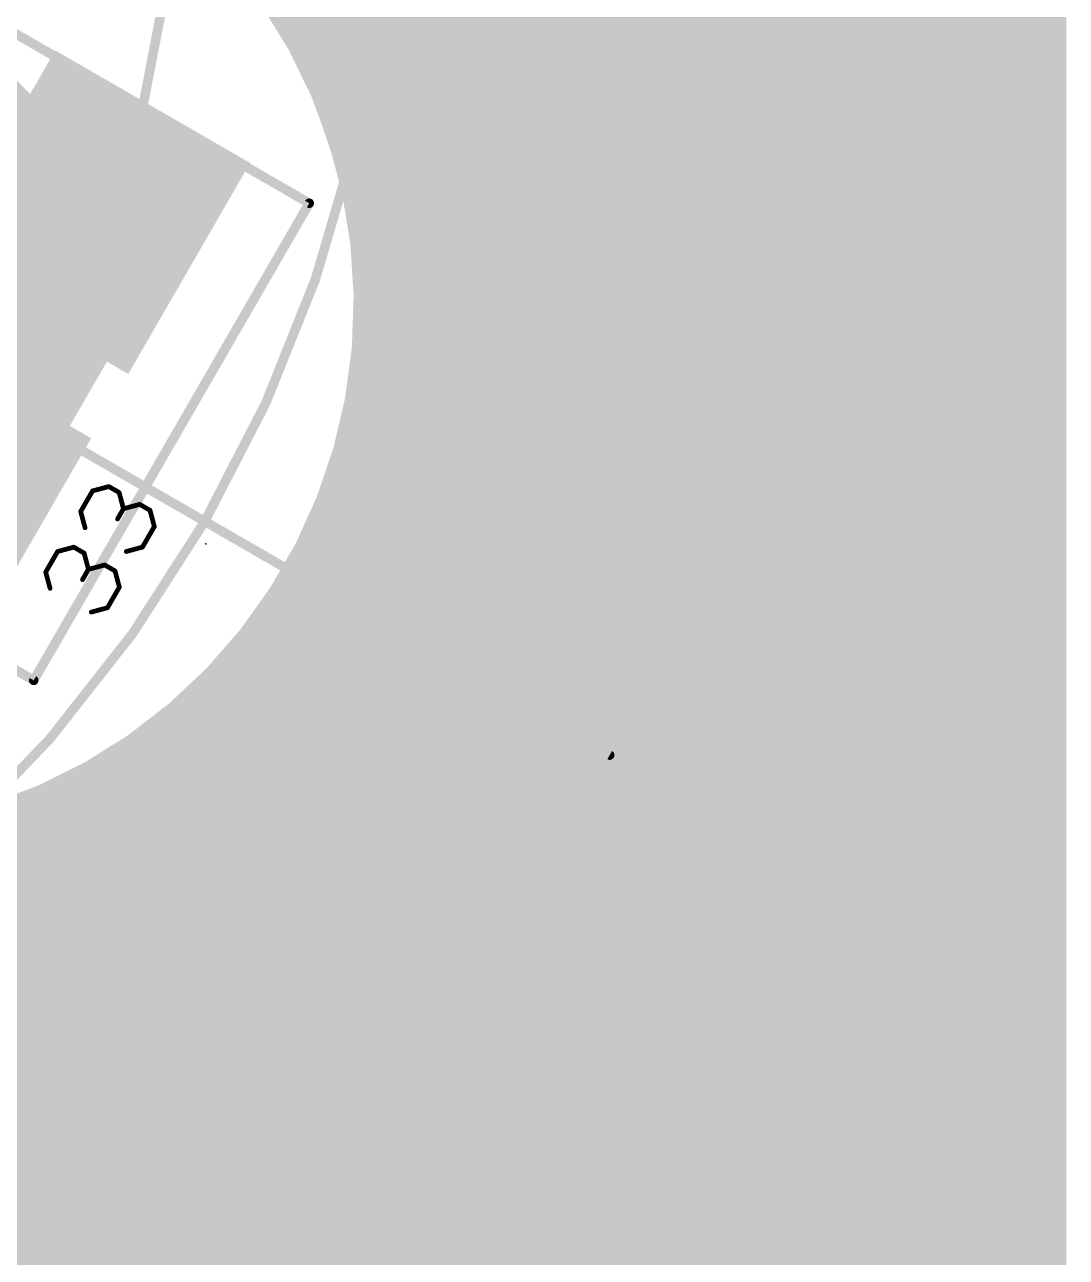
# Model space of a CAD drawing. Extents: x -119 to 11, y -11 to 11.
# Drawn here: x 5.53 to 11.1, y -7.69 to -1.09 of the extents above; entities that cross this region are included whole.
import ezdxf

# ---------------------------------------------------------------- set-up
doc = ezdxf.new("R2010")
doc.units = 0
for name, color, linetype in [('1', 12, 'CONTINUOUS'), ('16', 132, 'CONTINUOUS'), ('20', 53, 'CONTINUOUS'), ('21', 41, 'CONTINUOUS'), ('23', 53, 'CONTINUOUS'), ('27', 253, 'CONTINUOUS'), ('29', 40, 'CONTINUOUS'), ('30', 253, 'CONTINUOUS'), ('31', 253, 'CONTINUOUS'), ('35', 253, 'CONTINUOUS'), ('39', 12, 'CONTINUOUS'), ('47', 4, 'CONTINUOUS'), ('51', 53, 'CONTINUOUS')]:
    doc.layers.add(name, color=color, linetype=linetype)

# ---------------------------------------------------------------- blocks, each defined once
blk = doc.blocks.new('RECT')
blk.add_solid([(-0.5, -0.5), (0.5, -0.5), (-0.5, 0.5), (0.5, 0.5)])

msp = doc.modelspace()

# ---------------------------------------------------------------- linework, layer by layer
at = {"layer": '1'}
for points, const_width in [([(5.891, -2.081), (3.81, 0)], 0.4064), ([(7.4986, -1.6661), (7.1804, -1.4915)], 0.2032), ([(7.1804, -1.4915), (7.3199, -1.8958)], 0.2032), ([(7.2267, -1.6256), (7.4248, -1.6256)], 0.2032), ([(7.7864, -1.8872), (7.4986, -1.6661)], 0.2032), ([(7.2968, -1.8288), (7.7104, -1.8288)], 0.2032), ([(7.3199, -1.8958), (7.4005, -2.3157)], 0.2032), ([(8.0371, -2.1497), (7.7864, -1.8872)], 0.2032), ([(5.891, -2.0969), (5.891, -2.081)], 0.4064), ([(7.3461, -2.032), (7.9247, -2.032)], 0.2032), ([(8.2446, -2.4475), (8.0371, -2.1497)], 0.2032), ([(7.3851, -2.2352), (8.0967, -2.2352)], 0.2032), ([(7.4005, -2.3157), (7.4207, -2.7429)], 0.2032), ([(7.4063, -2.4384), (8.2383, -2.4384)], 0.2032), ([(8.4042, -2.7734), (8.2446, -2.4475)], 0.2032), ([(7.4159, -2.6416), (8.3396, -2.6416)], 0.2032), ([(7.4207, -2.7429), (7.3798, -3.1685)], 0.2032), ([(8.5121, -3.12), (8.4042, -2.7734)], 0.2032), ([(7.4109, -2.8448), (8.4264, -2.8448)], 0.2032), ([(7.3914, -3.048), (8.4897, -3.048)], 0.2032), ([(8.5657, -3.479), (8.5121, -3.12)], 0.2032), ([(7.3798, -3.1685), (7.2789, -3.5841)], 0.2032), ([(7.3597, -3.2512), (8.5317, -3.2512)], 0.2032), ([(7.3104, -3.4544), (8.562, -3.4544)], 0.2032), ([(8.5638, -3.8419), (8.5657, -3.479)], 0.2032), ([(7.2789, -3.5841), (7.1199, -3.981)], 0.2032), ([(7.2494, -3.6576), (8.5648, -3.6576)], 0.2032), ([(8.5065, -4.2003), (8.5638, -3.8419)], 0.2032), ([(7.1681, -3.8608), (8.5608, -3.8608)], 0.2032), ([(7.1199, -3.981), (6.9061, -4.3514)], 0.2032), ([(7.072, -4.064), (8.5283, -4.064)], 0.2032), ([(8.395, -4.5457), (8.5065, -4.2003)], 0.2032), ([(6.9547, -4.2672), (8.4849, -4.2672)], 0.2032), ([(6.9061, -4.3514), (6.6418, -4.6875)], 0.2032), ([(6.8125, -4.4704), (8.4193, -4.4704)], 0.2032), ([(8.2321, -4.87), (8.395, -4.5457)], 0.2032), ([(6.6418, -4.6875), (6.3324, -4.9827)], 0.2032), ([(6.6528, -4.6736), (8.3307, -4.6736)], 0.2032), ([(6.4434, -4.8768), (8.2276, -4.8768)], 0.2032), ([(8.0327, -5.1733), (8.2321, -4.87)], 0.2032), ([(6.3324, -4.9827), (5.9842, -5.2309)], 0.2032), ([(6.1959, -5.08), (8.094, -5.08)], 0.2032), ([(7.7893, -5.4425), (8.0327, -5.1733)], 0.2032), ([(5.9842, -5.2309), (5.6042, -5.427)], 0.2032), ([(5.8828, -5.2832), (7.9333, -5.2832)], 0.2032), ([(5.6042, -5.427), (5.2002, -5.5672)], 0.2032), ([(5.4331, -5.4864), (7.7352, -5.4864)], 0.2032), ([(7.5076, -5.6714), (7.7893, -5.4425)], 0.2032), ([(4.8482, -5.6896), (7.4763, -5.6896)], 0.2032), ([(7.1942, -5.8545), (7.5076, -5.6714)], 0.2032), ([(5.2261, -5.8928), (7.0969, -5.8928)], 0.2032), ([(6.8565, -5.9875), (7.1942, -5.8545)], 0.2032), ([(5.426, -5.9755), (5.7787, -6.0613)], 0.2032), ([(6.5024, -6.0674), (6.8565, -5.9875)], 0.2032), ([(5.7787, -6.0613), (6.1403, -6.0921)], 0.2032), ([(6.1403, -6.0921), (6.5024, -6.0674)], 0.2032)]:
    msp.add_lwpolyline(points, dxfattribs=dict(at, const_width=const_width))
for points, const_width in [([(7.2048, -1.447, 1), (7.156, -1.5361)], 0.1016), ([(7.2284, -1.475, 1), (7.1324, -1.5081)], 0.1016), ([(7.2267, -1.5748, 1), (7.2267, -1.6764)], 0.1016), ([(7.4248, -1.6764, 1), (7.4248, -1.5748)], 0.1016), ([(7.5296, -1.6258, 1), (7.4677, -1.7063)], 0.1016), ([(7.4742, -1.7106, 1), (7.523, -1.6215)], 0.1016), ([(7.2968, -1.778, 1), (7.2968, -1.8796)], 0.1016), ([(7.7104, -1.8796, 1), (7.7104, -1.778)], 0.1016), ([(7.3698, -1.8862, 1), (7.27, -1.9053)], 0.1016), ([(7.2719, -1.9123, 1), (7.3679, -1.8792)], 0.1016), ([(7.8232, -1.8521, 1), (7.7497, -1.9223)], 0.1016), ([(7.7555, -1.9275, 1), (7.8174, -1.8469)], 0.1016), ([(5.9926, -2.081, 1), (5.7894, -2.081)], 0.2032), ([(5.8192, -2.1528, 1), (5.9628, -2.0092)], 0.2032), ([(7.3461, -1.9812, 1), (7.3461, -2.0828)], 0.1016), ([(7.9247, -2.0828, 1), (7.9247, -1.9812)], 0.1016), ([(5.7894, -2.0969, 1), (5.9926, -2.0969)], 0.2032), ([(8.0787, -2.1207, 1), (7.9954, -2.1788)], 0.1016), ([(8.0003, -2.1848, 1), (8.0738, -2.1146)], 0.1016), ([(7.3851, -2.1844, 1), (7.3851, -2.286)], 0.1016), ([(8.0967, -2.286, 1), (8.0967, -2.1844)], 0.1016), ([(7.4513, -2.3133, 1), (7.3498, -2.3181)], 0.1016), ([(7.3507, -2.3253, 1), (7.4504, -2.3061)], 0.1016), ([(7.4063, -2.3876, 1), (7.4063, -2.4892)], 0.1016), ([(8.2902, -2.4251, 1), (8.199, -2.4698)], 0.1016), ([(8.2029, -2.4765, 1), (8.2863, -2.4184)], 0.1016), ([(8.2383, -2.4892, 1), (8.2383, -2.3876)], 0.1016), ([(7.4159, -2.5908, 1), (7.4159, -2.6924)], 0.1016), ([(8.3396, -2.6924, 1), (8.3396, -2.5908)], 0.1016), ([(7.3699, -2.7452, 1), (7.4714, -2.7405)], 0.1016), ([(7.4712, -2.7477, 1), (7.3701, -2.738)], 0.1016), ([(8.4527, -2.7583, 1), (8.3557, -2.7885)], 0.1016), ([(8.3586, -2.7958, 1), (8.4498, -2.7511)], 0.1016), ([(7.4109, -2.794, 1), (7.4109, -2.8956)], 0.1016), ([(8.4264, -2.8956, 1), (8.4264, -2.794)], 0.1016), ([(7.3914, -2.9972, 1), (7.3914, -3.0988)], 0.1016), ([(8.4897, -3.0988, 1), (8.4897, -2.9972)], 0.1016), ([(8.5623, -3.1125, 1), (8.4618, -3.1275)], 0.1016), ([(7.4292, -3.1805, 1), (7.3305, -3.1565)], 0.1016), ([(8.4636, -3.1351, 1), (8.5606, -3.1049)], 0.1016), ([(7.3597, -3.2004, 1), (7.3597, -3.302)], 0.1016), ([(7.3293, -3.1637, 1), (7.4304, -3.1734)], 0.1016), ([(8.5317, -3.302, 1), (8.5317, -3.2004)], 0.1016), ([(7.3104, -3.4036, 1), (7.3104, -3.5052)], 0.1016), ([(8.562, -3.5052, 1), (8.562, -3.4036)], 0.1016), ([(8.6165, -3.4792, 1), (8.5149, -3.4787)], 0.1016), ([(8.5154, -3.4865, 1), (8.6159, -3.4714)], 0.1016), ([(7.3261, -3.6029, 1), (7.2317, -3.5652)], 0.1016), ([(7.2494, -3.6068, 1), (7.2494, -3.7084)], 0.1016), ([(7.2295, -3.5721, 1), (7.3283, -3.596)], 0.1016), ([(8.5648, -3.7084, 1), (8.5648, -3.6068)], 0.1016), ([(8.614, -3.8499, 1), (8.5136, -3.8339)], 0.1016), ([(7.1681, -3.81, 1), (7.1681, -3.9116)], 0.1016), ([(8.513, -3.8416, 1), (8.6146, -3.8422)], 0.1016), ([(8.5608, -3.9116, 1), (8.5608, -3.81)], 0.1016), ([(7.1639, -4.0064, 1), (7.0759, -3.9556)], 0.1016), ([(7.0728, -3.9621, 1), (7.1671, -3.9999)], 0.1016), ([(7.072, -4.0132, 1), (7.072, -4.1148)], 0.1016), ([(8.5283, -4.1148, 1), (8.5283, -4.0132)], 0.1016), ([(8.4563, -4.1923, 1), (8.5566, -4.2083)], 0.1016), ([(8.5548, -4.2159, 1), (8.4581, -4.1847)], 0.1016), ([(6.9547, -4.2164, 1), (6.9547, -4.318)], 0.1016), ([(8.4849, -4.318, 1), (8.4849, -4.2164)], 0.1016), ([(6.8621, -4.326, 1), (6.9501, -4.3767)], 0.1016), ([(6.946, -4.3827, 1), (6.8662, -4.32)], 0.1016), ([(6.8125, -4.4196, 1), (6.8125, -4.5212)], 0.1016), ([(8.4193, -4.5212, 1), (8.4193, -4.4196)], 0.1016), ([(8.3467, -4.5301, 1), (8.4433, -4.5613)], 0.1016), ([(8.4404, -4.5685, 1), (8.3496, -4.5229)], 0.1016), ([(6.6019, -4.6561, 1), (6.6817, -4.7189)], 0.1016), ([(6.6528, -4.6228, 1), (6.6528, -4.7244)], 0.1016), ([(6.6769, -4.7243, 1), (6.6067, -4.6508)], 0.1016), ([(8.3307, -4.7244, 1), (8.3307, -4.6228)], 0.1016), ([(6.4434, -4.826, 1), (6.4434, -4.9276)], 0.1016), ([(8.1867, -4.8472, 1), (8.2774, -4.8928)], 0.1016), ([(8.2745, -4.8979, 1), (8.1896, -4.8421)], 0.1016), ([(8.2276, -4.9276, 1), (8.2276, -4.826)], 0.1016), ([(6.2973, -4.9459, 1), (6.3675, -5.0194)], 0.1016), ([(6.3619, -5.0241, 1), (6.3029, -4.9413)], 0.1016), ([(6.1959, -5.0292, 1), (6.1959, -5.1308)], 0.1016), ([(8.094, -5.1308, 1), (8.094, -5.0292)], 0.1016), ([(8.0703, -5.2073, 1), (7.995, -5.1392)], 0.1016), ([(5.9547, -5.1895, 1), (6.0137, -5.2723)], 0.1016), ([(6.0075, -5.276, 1), (5.9609, -5.1857)], 0.1016), ([(7.9902, -5.1454, 1), (8.0751, -5.2012)], 0.1016), ([(5.8828, -5.2324, 1), (5.8828, -5.334)], 0.1016), ([(7.9333, -5.334, 1), (7.9333, -5.2324)], 0.1016), ([(5.5809, -5.3819, 1), (5.6275, -5.4722)], 0.1016), ([(5.6209, -5.475, 1), (5.5876, -5.379)], 0.1016), ([(7.7352, -5.5372, 1), (7.7352, -5.4356)], 0.1016), ([(7.7516, -5.4084, 1), (7.8269, -5.4766)], 0.1016), ([(7.8213, -5.4819, 1), (7.7572, -5.4031)], 0.1016), ([(7.4755, -5.6319, 1), (7.5396, -5.7108)], 0.1016), ([(7.4763, -5.7404, 1), (7.4763, -5.6388)], 0.1016), ([(7.5332, -5.7152, 1), (7.4819, -5.6275)], 0.1016), ([(7.0969, -5.9436, 1), (7.0969, -5.842)], 0.1016), ([(7.1686, -5.8106, 1), (7.2198, -5.8983)], 0.1016), ([(7.2128, -5.9017, 1), (7.1756, -5.8072)], 0.1016), ([(6.8379, -5.9402, 1), (6.8751, -6.0348)], 0.1016), ([(6.8677, -6.0371, 1), (6.8453, -5.9379)], 0.1016), ([(5.783, -6.0107, 1), (5.7744, -6.1119)], 0.1016), ([(5.7667, -6.1106, 1), (5.7907, -6.0119)], 0.1016), ([(6.1369, -6.0415, 1), (6.1438, -6.1428)], 0.1016), ([(6.136, -6.1428, 1), (6.1447, -6.0415)], 0.1016), ([(6.4913, -6.0178, 1), (6.5136, -6.1169)], 0.1016), ([(6.5059, -6.118, 1), (6.499, -6.0167)], 0.1016)]:
    msp.add_lwpolyline(points, format="xyb", dxfattribs=dict(at, const_width=const_width))
at = {"layer": '16', "const_width": 0.2032}
for points in [[(7.1804, -1.4915), (7.4986, -1.6661)], [(7.3199, -1.8958), (7.1804, -1.4915)], [(7.2267, -1.6256), (7.4248, -1.6256)], [(7.4986, -1.6661), (7.7864, -1.8872)], [(7.2968, -1.8288), (7.7104, -1.8288)], [(7.4005, -2.3157), (7.3199, -1.8958)], [(7.7864, -1.8872), (8.0371, -2.1497)], [(7.3461, -2.032), (7.9247, -2.032)], [(8.0371, -2.1497), (8.2446, -2.4475)], [(7.3851, -2.2352), (8.0966, -2.2352)], [(7.4207, -2.7429), (7.4005, -2.3157)], [(7.4063, -2.4384), (8.2383, -2.4384)], [(8.2446, -2.4475), (8.4042, -2.7734)], [(7.4159, -2.6416), (8.3396, -2.6416)], [(7.3798, -3.1685), (7.4207, -2.7429)], [(8.4042, -2.7734), (8.5121, -3.12)], [(7.4109, -2.8448), (8.4264, -2.8448)], [(7.3914, -3.048), (8.4897, -3.048)], [(8.5121, -3.12), (8.5657, -3.479)], [(7.2789, -3.5841), (7.3798, -3.1685)], [(7.3597, -3.2512), (8.5317, -3.2512)], [(7.3104, -3.4544), (8.562, -3.4544)], [(8.5657, -3.479), (8.5638, -3.8419)], [(7.1199, -3.981), (7.2789, -3.5841)], [(7.2494, -3.6576), (8.5648, -3.6576)], [(8.5638, -3.8419), (8.5065, -4.2003)], [(7.1681, -3.8608), (8.5608, -3.8608)], [(6.9061, -4.3514), (7.1199, -3.981)], [(7.072, -4.064), (8.5283, -4.064)], [(8.5065, -4.2003), (8.395, -4.5457)], [(6.9547, -4.2672), (8.4849, -4.2672)], [(6.6418, -4.6875), (6.9061, -4.3514)], [(6.8125, -4.4704), (8.4193, -4.4704)], [(8.395, -4.5457), (8.2321, -4.87)], [(6.3324, -4.9827), (6.6418, -4.6875)], [(6.6528, -4.6736), (8.3307, -4.6736)], [(6.4434, -4.8768), (8.2276, -4.8768)], [(8.2321, -4.87), (8.0327, -5.1733)], [(5.9842, -5.2309), (6.3324, -4.9827)], [(6.1959, -5.08), (8.094, -5.08)], [(8.0327, -5.1733), (7.7893, -5.4425)], [(5.6042, -5.427), (5.9842, -5.2309)], [(5.8828, -5.2832), (7.9333, -5.2832)], [(5.2002, -5.5672), (5.6042, -5.427)], [(5.4331, -5.4864), (7.7352, -5.4864)], [(7.7893, -5.4425), (7.5076, -5.6714)], [(4.8482, -5.6896), (7.4763, -5.6896)], [(7.5076, -5.6714), (7.1942, -5.8545)], [(5.2261, -5.8928), (7.0969, -5.8928)], [(7.1942, -5.8545), (6.8565, -5.9875)], [(5.7787, -6.0613), (5.426, -5.9755)], [(6.8565, -5.9875), (6.5024, -6.0674)], [(6.1403, -6.0921), (5.7787, -6.0613)], [(6.5024, -6.0674), (6.1403, -6.0921)]]:
    msp.add_lwpolyline(points, dxfattribs=at)
at = {"layer": '16', "const_width": 0.1016}
for points in [[(7.2048, -1.447, 1), (7.156, -1.5361)], [(7.2284, -1.475, 1), (7.1324, -1.5081)], [(7.2267, -1.5748, 1), (7.2267, -1.6764)], [(7.4248, -1.6764, 1), (7.4248, -1.5748)], [(7.5296, -1.6258, 1), (7.4677, -1.7063)], [(7.4742, -1.7106, 1), (7.523, -1.6215)], [(7.2968, -1.778, 1), (7.2968, -1.8796)], [(7.7104, -1.8796, 1), (7.7104, -1.778)], [(7.3698, -1.8862, 1), (7.27, -1.9053)], [(7.2719, -1.9123, 1), (7.3679, -1.8792)], [(7.8232, -1.8521, 1), (7.7497, -1.9223)], [(7.7555, -1.9275, 1), (7.8174, -1.8469)], [(7.3461, -1.9812, 1), (7.3461, -2.0828)], [(7.9247, -2.0828, 1), (7.9247, -1.9812)], [(8.0787, -2.1207, 1), (7.9954, -2.1788)], [(8.0003, -2.1848, 1), (8.0738, -2.1146)], [(7.3851, -2.1844, 1), (7.3851, -2.286)], [(8.0966, -2.286, 1), (8.0966, -2.1844)], [(7.4513, -2.3133, 1), (7.3498, -2.3181)], [(7.3507, -2.3253, 1), (7.4504, -2.3061)], [(7.4063, -2.3876, 1), (7.4063, -2.4892)], [(8.2902, -2.4251, 1), (8.199, -2.4698)], [(8.2029, -2.4765, 1), (8.2863, -2.4184)], [(8.2383, -2.4892, 1), (8.2383, -2.3876)], [(7.4159, -2.5908, 1), (7.4159, -2.6924)], [(8.3396, -2.6924, 1), (8.3396, -2.5908)], [(7.3699, -2.7452, 1), (7.4714, -2.7405)], [(7.4712, -2.7477, 1), (7.3701, -2.738)], [(8.4527, -2.7583, 1), (8.3557, -2.7885)], [(8.3586, -2.7958, 1), (8.4498, -2.7511)], [(7.4109, -2.794, 1), (7.4109, -2.8956)], [(8.4264, -2.8956, 1), (8.4264, -2.794)], [(7.3914, -2.9972, 1), (7.3914, -3.0988)], [(8.4897, -3.0988, 1), (8.4897, -2.9972)], [(8.5623, -3.1125, 1), (8.4618, -3.1275)], [(7.4292, -3.1805, 1), (7.3305, -3.1565)], [(8.4636, -3.1351, 1), (8.5606, -3.1049)], [(7.3597, -3.2004, 1), (7.3597, -3.302)], [(7.3293, -3.1637, 1), (7.4304, -3.1734)], [(8.5317, -3.302, 1), (8.5317, -3.2004)], [(7.3104, -3.4036, 1), (7.3104, -3.5052)], [(8.562, -3.5052, 1), (8.562, -3.4036)], [(8.6165, -3.4792, 1), (8.5149, -3.4787)], [(8.5154, -3.4865, 1), (8.6159, -3.4714)], [(7.3261, -3.6029, 1), (7.2317, -3.5652)], [(7.2494, -3.6068, 1), (7.2494, -3.7084)], [(7.2295, -3.5721, 1), (7.3283, -3.596)], [(8.5648, -3.7084, 1), (8.5648, -3.6068)], [(8.614, -3.8499, 1), (8.5136, -3.8339)], [(7.1681, -3.81, 1), (7.1681, -3.9116)], [(8.513, -3.8416, 1), (8.6146, -3.8422)], [(8.5608, -3.9116, 1), (8.5608, -3.81)], [(7.1639, -4.0064, 1), (7.0759, -3.9556)], [(7.0728, -3.9621, 1), (7.1671, -3.9999)], [(7.072, -4.0132, 1), (7.072, -4.1148)], [(8.5283, -4.1148, 1), (8.5283, -4.0132)], [(8.4563, -4.1923, 1), (8.5566, -4.2083)], [(8.5548, -4.2159, 1), (8.4581, -4.1847)], [(6.9547, -4.2164, 1), (6.9547, -4.318)], [(8.4849, -4.318, 1), (8.4849, -4.2164)], [(6.8621, -4.326, 1), (6.9501, -4.3767)], [(6.946, -4.3827, 1), (6.8662, -4.32)], [(6.8125, -4.4196, 1), (6.8125, -4.5212)], [(8.4193, -4.5212, 1), (8.4193, -4.4196)], [(8.3467, -4.5301, 1), (8.4433, -4.5613)], [(8.4404, -4.5685, 1), (8.3496, -4.5229)], [(6.6019, -4.6561, 1), (6.6817, -4.7189)], [(6.6528, -4.6228, 1), (6.6528, -4.7244)], [(6.6769, -4.7243, 1), (6.6067, -4.6508)], [(8.3307, -4.7244, 1), (8.3307, -4.6228)], [(6.4434, -4.826, 1), (6.4434, -4.9276)], [(8.1867, -4.8472, 1), (8.2774, -4.8928)], [(8.2745, -4.8979, 1), (8.1896, -4.8421)], [(8.2276, -4.9276, 1), (8.2276, -4.826)], [(6.2973, -4.9459, 1), (6.3675, -5.0194)], [(6.3619, -5.0241, 1), (6.3029, -4.9413)], [(6.1959, -5.0292, 1), (6.1959, -5.1308)], [(8.094, -5.1308, 1), (8.094, -5.0292)], [(8.0703, -5.2073, 1), (7.995, -5.1392)], [(5.9547, -5.1895, 1), (6.0137, -5.2723)], [(6.0075, -5.276, 1), (5.9609, -5.1857)], [(7.9902, -5.1454, 1), (8.0751, -5.2012)], [(5.8828, -5.2324, 1), (5.8828, -5.334)], [(7.9333, -5.334, 1), (7.9333, -5.2324)], [(5.5809, -5.3819, 1), (5.6275, -5.4722)], [(5.6209, -5.475, 1), (5.5876, -5.379)], [(7.7352, -5.5372, 1), (7.7352, -5.4356)], [(7.7516, -5.4084, 1), (7.8269, -5.4766)], [(7.8213, -5.4819, 1), (7.7572, -5.4031)], [(7.4755, -5.6319, 1), (7.5396, -5.7108)], [(7.4763, -5.7404, 1), (7.4763, -5.6388)], [(7.5332, -5.7152, 1), (7.4819, -5.6275)], [(7.0969, -5.9436, 1), (7.0969, -5.842)], [(7.1686, -5.8106, 1), (7.2198, -5.8983)], [(7.2128, -5.9017, 1), (7.1756, -5.8072)], [(6.8379, -5.9402, 1), (6.8751, -6.0348)], [(6.8677, -6.0371, 1), (6.8453, -5.9379)], [(5.783, -6.0107, 1), (5.7744, -6.1119)], [(5.7667, -6.1106, 1), (5.7907, -6.0119)], [(6.1369, -6.0415, 1), (6.1438, -6.1428)], [(6.136, -6.1428, 1), (6.1447, -6.0415)], [(6.4913, -6.0178, 1), (6.5136, -6.1169)], [(6.5059, -6.118, 1), (6.499, -6.0167)]]:
    msp.add_lwpolyline(points, format="xyb", dxfattribs=at)
at = {"layer": '20', "const_width": 0.2032}
msp.add_lwpolyline([(0, -10, 1), (0, 10, 1), (0, -10)], format="xyb", dxfattribs=at)
at = {"layer": '23'}
msp.add_point((6.5, -3.87), dxfattribs=at)
at = {"layer": '27', "const_width": 0.0254}
for points in [[(5.8954, -3.5872), (5.9822, -3.5639)], [(5.9822, -3.5639), (6.0373, -3.5957)], [(5.8319, -3.6973), (5.8954, -3.5872)], [(6.0373, -3.5957), (6.0605, -3.6825)], [(5.8551, -3.7841), (5.8319, -3.6973)], [(6.0605, -3.6825), (6.0288, -3.7375)], [(6.0605, -3.6825), (6.1473, -3.6592)], [(6.1473, -3.6592), (6.2024, -3.691)], [(6.2024, -3.691), (6.2256, -3.7778)], [(6.2256, -3.7778), (6.1621, -3.8879)], [(5.7083, -3.9113), (5.7951, -3.888)], [(5.7951, -3.888), (5.8502, -3.9198)], [(6.1621, -3.8879), (6.0753, -3.9112)], [(5.6448, -4.0213), (5.7083, -3.9113)], [(5.8502, -3.9198), (5.8734, -4.0066)], [(5.668, -4.1081), (5.6448, -4.0213)], [(5.8734, -4.0066), (5.8417, -4.0616)], [(5.8734, -4.0066), (5.9602, -3.9833)], [(5.9602, -3.9833), (6.0153, -4.0151)], [(6.0153, -4.0151), (6.0385, -4.1019)], [(6.0385, -4.1019), (5.975, -4.212)], [(5.975, -4.212), (5.8882, -4.2353)]]:
    msp.add_lwpolyline(points, dxfattribs=at)
at = {"layer": '27', "const_width": 0.0127}
for points in [[(5.9854, -3.5584, 1), (5.9791, -3.5694)], [(5.9839, -3.57, 1), (5.9806, -3.5578)], [(5.8938, -3.581, 1), (5.8971, -3.5933)], [(5.9009, -3.5904, 1), (5.8899, -3.584)], [(6.0434, -3.594, 1), (6.0311, -3.5973)], [(6.0341, -3.6012, 1), (6.0404, -3.5902)], [(5.838, -3.6956, 1), (5.8257, -3.6989)], [(5.8264, -3.6941, 1), (5.8374, -3.7004)], [(6.0589, -3.6764, 1), (6.0622, -3.6886)], [(6.0544, -3.6841, 1), (6.0667, -3.6809)], [(6.066, -3.6857, 1), (6.055, -3.6793)], [(6.1505, -3.6537, 1), (6.1442, -3.6647)], [(6.149, -3.6654, 1), (6.1457, -3.6531)], [(6.2085, -3.6894, 1), (6.1963, -3.6927)], [(6.1992, -3.6965, 1), (6.2056, -3.6855)], [(6.0233, -3.7344, 1), (6.0343, -3.7407)], [(5.849, -3.7857, 1), (5.8613, -3.7824)], [(6.2195, -3.7795, 1), (6.2318, -3.7762)], [(6.2311, -3.781, 1), (6.2202, -3.7747)], [(5.7983, -3.8825, 1), (5.7919, -3.8935)], [(5.7968, -3.8941, 1), (5.7935, -3.8819)], [(6.1566, -3.8847, 1), (6.1676, -3.8911)], [(6.1637, -3.894, 1), (6.1605, -3.8818)], [(5.7067, -3.9051, 1), (5.71, -3.9174)], [(5.7138, -3.9144, 1), (5.7028, -3.9081)], [(5.8563, -3.9181, 1), (5.844, -3.9214)], [(5.847, -3.9253, 1), (5.8533, -3.9143)], [(6.0736, -3.905, 1), (6.0769, -3.9173)], [(5.6509, -4.0197, 1), (5.6386, -4.023)], [(5.6393, -4.0182, 1), (5.6503, -4.0245)], [(5.8718, -4.0004, 1), (5.8751, -4.0127)], [(5.8673, -4.0082, 1), (5.8796, -4.0049)], [(5.8789, -4.0098, 1), (5.8679, -4.0034)], [(5.9634, -3.9778, 1), (5.9571, -3.9888)], [(5.9619, -3.9895, 1), (5.9586, -3.9772)], [(6.0214, -4.0135, 1), (6.0092, -4.0167)], [(6.0121, -4.0206, 1), (6.0185, -4.0096)], [(5.8362, -4.0584, 1), (5.8471, -4.0648)], [(5.6619, -4.1098, 1), (5.6742, -4.1065)], [(6.0324, -4.1036, 1), (6.0447, -4.1003)], [(6.044, -4.1051, 1), (6.033, -4.0987)], [(5.9695, -4.2088, 1), (5.9805, -4.2152)], [(5.9766, -4.2181, 1), (5.9733, -4.2059)], [(5.8865, -4.2291, 1), (5.8898, -4.2414)]]:
    msp.add_lwpolyline(points, format="xyb", dxfattribs=at)
at = {"layer": '29'}
for points, const_width in [([(2.92, -5.05, 1.041), (5.83, 0)], 0.2032), ([(7.0313, -0.9652, 1), (7.0313, -1.0668)], 0.1016), ([(11, -1.0668, 1), (11, -0.9652)], 0.1016), ([(7.2499, -1.1906, 1), (7.1501, -1.2094)], 0.1016), ([(7.2036, -1.1684, 1), (7.2036, -1.27)], 0.1016), ([(7.1626, -1.2343, 1), (7.2374, -1.1657)], 0.1016), ([(11, -1.27, 1), (11, -1.1684)], 0.1016), ([(7.2417, -1.3716, 1), (7.2417, -1.4732)], 0.1016), ([(11, -1.4732, 1), (11, -1.3716)], 0.1016), ([(7.2048, -1.447, 1), (7.156, -1.5361)], 0.1016), ([(7.2284, -1.475, 1), (7.1324, -1.5081)], 0.1016), ([(7.2267, -1.5748, 1), (7.2267, -1.6764)], 0.1016), ([(7.2798, -1.5748, 1), (7.2798, -1.6764)], 0.1016), ([(7.4248, -1.6764, 1), (7.4248, -1.5748)], 0.1016), ([(7.5296, -1.6258, 1), (7.4677, -1.7063)], 0.1016), ([(7.4742, -1.7106, 1), (7.523, -1.6215)], 0.1016), ([(11, -1.6764, 1), (11, -1.5748)], 0.1016), ([(7.2968, -1.778, 1), (7.2968, -1.8796)], 0.1016), ([(7.3179, -1.778, 1), (7.3179, -1.8796)], 0.1016), ([(7.7104, -1.8796, 1), (7.7104, -1.778)], 0.1016), ([(11, -1.8796, 1), (11, -1.778)], 0.1016), ([(7.3698, -1.8862, 1), (7.27, -1.9053)], 0.1016), ([(7.2719, -1.9123, 1), (7.3679, -1.8792)], 0.1016), ([(7.8232, -1.8521, 1), (7.7497, -1.9223)], 0.1016), ([(7.7555, -1.9275, 1), (7.8174, -1.8469)], 0.1016), ([(7.3461, -1.9812, 1), (7.3461, -2.0828)], 0.1016), ([(7.356, -1.9812, 1), (7.356, -2.0828)], 0.1016), ([(7.9247, -2.0828, 1), (7.9247, -1.9812)], 0.1016), ([(11, -2.0828, 1), (11, -1.9812)], 0.1016), ([(8.0787, -2.1207, 1), (7.9954, -2.1788)], 0.1016), ([(8.0003, -2.1848, 1), (8.0738, -2.1146)], 0.1016), ([(7.3851, -2.1844, 1), (7.3851, -2.286)], 0.1016), ([(7.3941, -2.1844, 1), (7.3941, -2.286)], 0.1016), ([(8.0967, -2.286, 1), (8.0967, -2.1844)], 0.1016), ([(11, -2.286, 1), (11, -2.1844)], 0.1016), ([(7.4513, -2.3133, 1), (7.3498, -2.3181)], 0.1016), ([(7.3507, -2.3253, 1), (7.4504, -2.3061)], 0.1016), ([(7.4063, -2.3876, 1), (7.4063, -2.4892)], 0.1016), ([(7.4322, -2.3876, 1), (7.4322, -2.4892)], 0.1016), ([(8.2902, -2.4251, 1), (8.199, -2.4698)], 0.1016), ([(8.2029, -2.4765, 1), (8.2863, -2.4184)], 0.1016), ([(8.2383, -2.4892, 1), (8.2383, -2.3876)], 0.1016), ([(11, -2.4892, 1), (11, -2.3876)], 0.1016), ([(7.4159, -2.5908, 1), (7.4159, -2.6924)], 0.1016), ([(7.4703, -2.5908, 1), (7.4703, -2.6924)], 0.1016), ([(8.3396, -2.6924, 1), (8.3396, -2.5908)], 0.1016), ([(11, -2.6924, 1), (11, -2.5908)], 0.1016), ([(7.3699, -2.7452, 1), (7.4714, -2.7405)], 0.1016), ([(7.4712, -2.7477, 1), (7.3701, -2.738)], 0.1016), ([(7.5495, -2.8114, 1), (7.4505, -2.7886)], 0.1016), ([(8.4527, -2.7583, 1), (8.3557, -2.7885)], 0.1016), ([(8.3586, -2.7958, 1), (8.4498, -2.7511)], 0.1016), ([(7.4109, -2.794, 1), (7.4109, -2.8956)], 0.1016), ([(7.4897, -2.794, 1), (7.4897, -2.8956)], 0.1016), ([(7.4501, -2.8094, 1), (7.5499, -2.7906)], 0.1016), ([(8.4264, -2.8956, 1), (8.4264, -2.794)], 0.1016), ([(11, -2.8956, 1), (11, -2.794)], 0.1016), ([(7.3914, -2.9972, 1), (7.3914, -3.0988)], 0.1016), ([(7.4428, -2.9972, 1), (7.4428, -3.0988)], 0.1016), ([(8.4897, -3.0988, 1), (8.4897, -2.9972)], 0.1016), ([(11, -3.0988, 1), (11, -2.9972)], 0.1016), ([(8.5623, -3.1125, 1), (8.4618, -3.1275)], 0.1016), ([(7.4292, -3.1805, 1), (7.3305, -3.1565)], 0.1016), ([(8.4636, -3.1351, 1), (8.5606, -3.1049)], 0.1016), ([(7.3597, -3.2004, 1), (7.3597, -3.302)], 0.1016), ([(7.3293, -3.1637, 1), (7.4304, -3.1734)], 0.1016), ([(7.3959, -3.2004, 1), (7.3959, -3.302)], 0.1016), ([(8.5317, -3.302, 1), (8.5317, -3.2004)], 0.1016), ([(11, -3.302, 1), (11, -3.2004)], 0.1016), ([(7.3104, -3.4036, 1), (7.3104, -3.5052)], 0.1016), ([(7.349, -3.4036, 1), (7.349, -3.5052)], 0.1016), ([(8.562, -3.5052, 1), (8.562, -3.4036)], 0.1016), ([(11, -3.5052, 1), (11, -3.4036)], 0.1016), ([(8.6165, -3.4792, 1), (8.5149, -3.4787)], 0.1016), ([(8.5154, -3.4865, 1), (8.6159, -3.4714)], 0.1016), ([(7.3261, -3.6029, 1), (7.2317, -3.5652)], 0.1016), ([(7.2494, -3.6068, 1), (7.2494, -3.7084)], 0.1016), ([(7.2295, -3.5721, 1), (7.3283, -3.596)], 0.1016), ([(7.3021, -3.6068, 1), (7.3021, -3.7084)], 0.1016), ([(8.5648, -3.7084, 1), (8.5648, -3.6068)], 0.1016), ([(11, -3.7084, 1), (11, -3.6068)], 0.1016), ([(8.614, -3.8499, 1), (8.5136, -3.8339)], 0.1016), ([(7.1681, -3.81, 1), (7.1681, -3.9116)], 0.1016), ([(7.2552, -3.81, 1), (7.2552, -3.9116)], 0.1016), ([(8.513, -3.8416, 1), (8.6146, -3.8422)], 0.1016), ([(8.5608, -3.9116, 1), (8.5608, -3.81)], 0.1016), ([(11, -3.9116, 1), (11, -3.81)], 0.1016), ([(7.1639, -4.0064, 1), (7.0759, -3.9556)], 0.1016), ([(7.0728, -3.9621, 1), (7.1671, -3.9999)], 0.1016), ([(7.072, -4.0132, 1), (7.072, -4.1148)], 0.1016), ([(7.2083, -4.0132, 1), (7.2083, -4.1148)], 0.1016), ([(7.2359, -4.1359, 1), (7.1641, -4.0641)], 0.1016), ([(8.5283, -4.1148, 1), (8.5283, -4.0132)], 0.1016), ([(11, -4.1148, 1), (11, -4.0132)], 0.1016), ([(7.1505, -4.0886, 1), (7.2495, -4.1114)], 0.1016), ([(8.4563, -4.1923, 1), (8.5566, -4.2083)], 0.1016), ([(8.5548, -4.2159, 1), (8.4581, -4.1847)], 0.1016), ([(6.9547, -4.2164, 1), (6.9547, -4.318)], 0.1016), ([(7.0328, -4.2164, 1), (7.0328, -4.318)], 0.1016), ([(8.4849, -4.318, 1), (8.4849, -4.2164)], 0.1016), ([(11, -4.318, 1), (11, -4.2164)], 0.1016), ([(6.8621, -4.326, 1), (6.9501, -4.3767)], 0.1016), ([(6.946, -4.3827, 1), (6.8662, -4.32)], 0.1016), ([(6.8125, -4.4196, 1), (6.8125, -4.5212)], 0.1016), ([(6.8296, -4.4196, 1), (6.8296, -4.5212)], 0.1016), ([(8.4193, -4.5212, 1), (8.4193, -4.4196)], 0.1016), ([(11, -4.5212, 1), (11, -4.4196)], 0.1016), ([(8.3467, -4.5301, 1), (8.4433, -4.5613)], 0.1016), ([(8.4404, -4.5685, 1), (8.3496, -4.5229)], 0.1016), ([(6.6264, -4.6228, 1), (6.6264, -4.7244)], 0.1016), ([(6.6019, -4.6561, 1), (6.6817, -4.7189)], 0.1016), ([(6.6528, -4.6228, 1), (6.6528, -4.7244)], 0.1016), ([(6.6769, -4.7243, 1), (6.6067, -4.6508)], 0.1016), ([(8.3307, -4.7244, 1), (8.3307, -4.6228)], 0.1016), ([(11, -4.7244, 1), (11, -4.6228)], 0.1016), ([(6.4232, -4.826, 1), (6.4232, -4.9276)], 0.1016), ([(6.4434, -4.826, 1), (6.4434, -4.9276)], 0.1016), ([(8.1867, -4.8472, 1), (8.2774, -4.8928)], 0.1016), ([(8.2745, -4.8979, 1), (8.1896, -4.8421)], 0.1016), ([(8.2276, -4.9276, 1), (8.2276, -4.826)], 0.1016), ([(11, -4.9276, 1), (11, -4.826)], 0.1016), ([(6.2973, -4.9459, 1), (6.3675, -5.0194)], 0.1016), ([(6.3619, -5.0241, 1), (6.3029, -4.9413)], 0.1016), ([(6.1959, -5.0292, 1), (6.1959, -5.1308)], 0.1016), ([(6.22, -5.0292, 1), (6.22, -5.1308)], 0.1016), ([(6.2195, -5.1469, 1), (6.1805, -5.0531)], 0.1016), ([(8.094, -5.1308, 1), (8.094, -5.0292)], 0.1016), ([(11, -5.1308, 1), (11, -5.0292)], 0.1016), ([(6.1641, -5.0641, 1), (6.2359, -5.1359)], 0.1016), ([(8.0703, -5.2073, 1), (7.995, -5.1392)], 0.1016), ([(5.9547, -5.1895, 1), (6.0137, -5.2723)], 0.1016), ([(6.0075, -5.276, 1), (5.9609, -5.1857)], 0.1016), ([(7.9902, -5.1454, 1), (8.0751, -5.2012)], 0.1016), ([(5.7603, -5.2324, 1), (5.7603, -5.334)], 0.1016), ([(5.8828, -5.2324, 1), (5.8828, -5.334)], 0.1016), ([(7.9333, -5.334, 1), (7.9333, -5.2324)], 0.1016), ([(11, -5.334, 1), (11, -5.2324)], 0.1016), ([(5.5809, -5.3819, 1), (5.6275, -5.4722)], 0.1016), ([(5.6209, -5.475, 1), (5.5876, -5.379)], 0.1016), ([(7.7352, -5.5372, 1), (7.7352, -5.4356)], 0.1016), ([(7.7516, -5.4084, 1), (7.8269, -5.4766)], 0.1016), ([(7.8213, -5.4819, 1), (7.7572, -5.4031)], 0.1016), ([(11, -5.5372, 1), (11, -5.4356)], 0.1016), ([(7.4755, -5.6319, 1), (7.5396, -5.7108)], 0.1016), ([(7.4763, -5.7404, 1), (7.4763, -5.6388)], 0.1016), ([(7.5332, -5.7152, 1), (7.4819, -5.6275)], 0.1016), ([(11, -5.7404, 1), (11, -5.6388)], 0.1016), ([(7.0969, -5.9436, 1), (7.0969, -5.842)], 0.1016), ([(7.1686, -5.8106, 1), (7.2198, -5.8983)], 0.1016), ([(7.2128, -5.9017, 1), (7.1756, -5.8072)], 0.1016), ([(11, -5.9436, 1), (11, -5.842)], 0.1016), ([(6.8379, -5.9402, 1), (6.8751, -6.0348)], 0.1016), ([(6.8677, -6.0371, 1), (6.8453, -5.9379)], 0.1016), ([(5.783, -6.0107, 1), (5.7744, -6.1119)], 0.1016), ([(5.7667, -6.1106, 1), (5.7907, -6.0119)], 0.1016), ([(6.1369, -6.0415, 1), (6.1438, -6.1428)], 0.1016), ([(6.136, -6.1428, 1), (6.1447, -6.0415)], 0.1016), ([(6.4913, -6.0178, 1), (6.5136, -6.1169)], 0.1016), ([(6.5059, -6.118, 1), (6.499, -6.0167)], 0.1016), ([(11, -6.1468, 1), (11, -6.0452)], 0.1016), ([(11, -6.35, 1), (11, -6.2484)], 0.1016), ([(11, -6.5532, 1), (11, -6.4516)], 0.1016), ([(11, -6.7564, 1), (11, -6.6548)], 0.1016), ([(11, -6.9596, 1), (11, -6.858)], 0.1016), ([(11, -7.1628, 1), (11, -7.0612)], 0.1016), ([(11, -7.366, 1), (11, -7.2644)], 0.1016), ([(11, -7.5692, 1), (11, -7.4676)], 0.1016), ([(11, -7.7724, 1), (11, -7.6708)], 0.1016)]:
    msp.add_lwpolyline(points, format="xyb", dxfattribs=dict(at, const_width=const_width))
at = {"layer": '29', "const_width": 0.2032}
for points in [[(7.2, -1.2), (6.1, 0)], [(11, 0), (11, -11)], [(7.0313, -1.016), (11, -1.016)], [(7.5, -2.8), (7.2, -1.2)], [(7.2036, -1.2192), (11, -1.2192)], [(7.2417, -1.4224), (11, -1.4224)], [(7.4986, -1.6661), (7.1804, -1.4915)], [(7.1804, -1.4915), (7.3199, -1.8958)], [(7.2267, -1.6256), (7.4248, -1.6256)], [(7.2798, -1.6256), (11, -1.6256)], [(7.7864, -1.8872), (7.4986, -1.6661)], [(7.2968, -1.8288), (7.7104, -1.8288)], [(7.3179, -1.8288), (11, -1.8288)], [(7.3199, -1.8958), (7.4005, -2.3157)], [(8.0371, -2.1497), (7.7864, -1.8872)], [(7.3461, -2.032), (7.9247, -2.032)], [(7.356, -2.032), (11, -2.032)], [(8.2446, -2.4475), (8.0371, -2.1497)], [(7.3851, -2.2352), (8.0967, -2.2352)], [(7.3941, -2.2352), (11, -2.2352)], [(7.4005, -2.3157), (7.4207, -2.7429)], [(7.4063, -2.4384), (8.2383, -2.4384)], [(7.4322, -2.4384), (11, -2.4384)], [(8.4042, -2.7734), (8.2446, -2.4475)], [(7.4159, -2.6416), (8.3396, -2.6416)], [(7.4703, -2.6416), (11, -2.6416)], [(7.2, -4.1), (7.5, -2.8)], [(7.4207, -2.7429), (7.3798, -3.1685)], [(8.5121, -3.12), (8.4042, -2.7734)], [(7.4109, -2.8448), (8.4264, -2.8448)], [(7.4897, -2.8448), (11, -2.8448)], [(7.3914, -3.048), (8.4897, -3.048)], [(7.4428, -3.048), (11, -3.048)], [(8.5657, -3.479), (8.5121, -3.12)], [(7.3798, -3.1685), (7.2789, -3.5841)], [(7.3597, -3.2512), (8.5317, -3.2512)], [(7.3959, -3.2512), (11, -3.2512)], [(7.3104, -3.4544), (8.562, -3.4544)], [(7.349, -3.4544), (11, -3.4544)], [(8.5638, -3.8419), (8.5657, -3.479)], [(7.2789, -3.5841), (7.1199, -3.981)], [(7.2494, -3.6576), (8.5648, -3.6576)], [(7.3021, -3.6576), (11, -3.6576)], [(8.5065, -4.2003), (8.5638, -3.8419)], [(7.1681, -3.8608), (8.5608, -3.8608)], [(7.2552, -3.8608), (11, -3.8608)], [(7.1199, -3.981), (6.9061, -4.3514)], [(6.2, -5.1), (7.2, -4.1)], [(7.072, -4.064), (8.5283, -4.064)], [(7.2083, -4.064), (11, -4.064)], [(8.395, -4.5457), (8.5065, -4.2003)], [(6.9547, -4.2672), (8.4849, -4.2672)], [(7.0328, -4.2672), (11, -4.2672)], [(6.9061, -4.3514), (6.6418, -4.6875)], [(6.8125, -4.4704), (8.4193, -4.4704)], [(6.8296, -4.4704), (11, -4.4704)], [(8.2321, -4.87), (8.395, -4.5457)], [(6.6418, -4.6875), (6.3324, -4.9827)], [(6.6264, -4.6736), (11, -4.6736)], [(6.6528, -4.6736), (8.3307, -4.6736)], [(6.4232, -4.8768), (11, -4.8768)], [(6.4434, -4.8768), (8.2276, -4.8768)], [(8.0327, -5.1733), (8.2321, -4.87)], [(6.3324, -4.9827), (5.9842, -5.2309)], [(5, -5.6), (6.2, -5.1)], [(6.1959, -5.08), (8.094, -5.08)], [(6.22, -5.08), (11, -5.08)], [(7.7893, -5.4425), (8.0327, -5.1733)], [(5.9842, -5.2309), (5.6042, -5.427)], [(5.7603, -5.2832), (11, -5.2832)], [(5.8828, -5.2832), (7.9333, -5.2832)], [(5.6042, -5.427), (5.2002, -5.5672)], [(5.2726, -5.4864), (11, -5.4864)], [(5.4331, -5.4864), (7.7352, -5.4864)], [(7.5076, -5.6714), (7.7893, -5.4425)], [(2.924, -5.6896), (11, -5.6896)], [(4.8482, -5.6896), (7.4763, -5.6896)], [(7.1942, -5.8545), (7.5076, -5.6714)], [(2.8925, -5.8928), (11, -5.8928)], [(5.2261, -5.8928), (7.0969, -5.8928)], [(6.8565, -5.9875), (7.1942, -5.8545)], [(5.426, -5.9755), (5.7787, -6.0613)], [(6.5024, -6.0674), (6.8565, -5.9875)], [(2.861, -6.096), (11, -6.096)], [(5.7787, -6.0613), (6.1403, -6.0921)], [(6.1403, -6.0921), (6.5024, -6.0674)], [(2.8295, -6.2992), (11, -6.2992)], [(2.7233, -6.5024), (11, -6.5024)], [(2.674, -6.7056), (11, -6.7056)], [(2.6925, -6.9088), (11, -6.9088)], [(2.6999, -7.112), (11, -7.112)], [(2.6873, -7.3152), (11, -7.3152)], [(2.6642, -7.5184), (11, -7.5184)], [(2.6199, -7.7216), (11, -7.7216)]]:
    msp.add_lwpolyline(points, dxfattribs=at)
at = {"layer": '30', "const_width": 0.2032}
for points in [[(7.1804, -1.4915), (7.4986, -1.6661)], [(7.3199, -1.8958), (7.1804, -1.4915)], [(7.2267, -1.6256), (7.4248, -1.6256)], [(7.4986, -1.6661), (7.7864, -1.8872)], [(7.2968, -1.8288), (7.7104, -1.8288)], [(7.4005, -2.3157), (7.3199, -1.8958)], [(7.7864, -1.8872), (8.0371, -2.1497)], [(7.3461, -2.032), (7.9247, -2.032)], [(8.0371, -2.1497), (8.2446, -2.4475)], [(7.3851, -2.2352), (8.0966, -2.2352)], [(7.4207, -2.7429), (7.4005, -2.3157)], [(7.4063, -2.4384), (8.2383, -2.4384)], [(8.2446, -2.4475), (8.4042, -2.7734)], [(7.4159, -2.6416), (8.3396, -2.6416)], [(7.3798, -3.1685), (7.4207, -2.7429)], [(8.4042, -2.7734), (8.5121, -3.12)], [(7.4109, -2.8448), (8.4264, -2.8448)], [(7.3914, -3.048), (8.4897, -3.048)], [(8.5121, -3.12), (8.5657, -3.479)], [(7.2789, -3.5841), (7.3798, -3.1685)], [(7.3597, -3.2512), (8.5317, -3.2512)], [(7.3104, -3.4544), (8.562, -3.4544)], [(8.5657, -3.479), (8.5638, -3.8419)], [(7.1199, -3.981), (7.2789, -3.5841)], [(7.2494, -3.6576), (8.5648, -3.6576)], [(8.5638, -3.8419), (8.5065, -4.2003)], [(7.1681, -3.8608), (8.5608, -3.8608)], [(6.9061, -4.3514), (7.1199, -3.981)], [(7.072, -4.064), (8.5283, -4.064)], [(8.5065, -4.2003), (8.395, -4.5457)], [(6.9547, -4.2672), (8.4849, -4.2672)], [(6.6418, -4.6875), (6.9061, -4.3514)], [(6.8125, -4.4704), (8.4193, -4.4704)], [(8.395, -4.5457), (8.2321, -4.87)], [(6.3324, -4.9827), (6.6418, -4.6875)], [(6.6528, -4.6736), (8.3307, -4.6736)], [(6.4434, -4.8768), (8.2276, -4.8768)], [(8.2321, -4.87), (8.0327, -5.1733)], [(5.9842, -5.2309), (6.3324, -4.9827)], [(6.1959, -5.08), (8.094, -5.08)], [(8.0327, -5.1733), (7.7893, -5.4425)], [(5.6042, -5.427), (5.9842, -5.2309)], [(5.8828, -5.2832), (7.9333, -5.2832)], [(5.2002, -5.5672), (5.6042, -5.427)], [(5.4331, -5.4864), (7.7352, -5.4864)], [(7.7893, -5.4425), (7.5076, -5.6714)], [(4.8482, -5.6896), (7.4763, -5.6896)], [(7.5076, -5.6714), (7.1942, -5.8545)], [(5.2261, -5.8928), (7.0969, -5.8928)], [(7.1942, -5.8545), (6.8565, -5.9875)], [(5.7787, -6.0613), (5.426, -5.9755)], [(6.8565, -5.9875), (6.5024, -6.0674)], [(6.1403, -6.0921), (5.7787, -6.0613)], [(6.5024, -6.0674), (6.1403, -6.0921)]]:
    msp.add_lwpolyline(points, dxfattribs=at)
at = {"layer": '30', "const_width": 0.1016}
for points in [[(7.2048, -1.447, 1), (7.156, -1.5361)], [(7.2284, -1.475, 1), (7.1324, -1.5081)], [(7.2267, -1.5748, 1), (7.2267, -1.6764)], [(7.4248, -1.6764, 1), (7.4248, -1.5748)], [(7.5296, -1.6258, 1), (7.4677, -1.7063)], [(7.4742, -1.7106, 1), (7.523, -1.6215)], [(7.2968, -1.778, 1), (7.2968, -1.8796)], [(7.7104, -1.8796, 1), (7.7104, -1.778)], [(7.3698, -1.8862, 1), (7.27, -1.9053)], [(7.2719, -1.9123, 1), (7.3679, -1.8792)], [(7.8232, -1.8521, 1), (7.7497, -1.9223)], [(7.7555, -1.9275, 1), (7.8174, -1.8469)], [(7.3461, -1.9812, 1), (7.3461, -2.0828)], [(7.9247, -2.0828, 1), (7.9247, -1.9812)], [(8.0787, -2.1207, 1), (7.9954, -2.1788)], [(8.0003, -2.1848, 1), (8.0738, -2.1146)], [(7.3851, -2.1844, 1), (7.3851, -2.286)], [(8.0966, -2.286, 1), (8.0966, -2.1844)], [(7.4513, -2.3133, 1), (7.3498, -2.3181)], [(7.3507, -2.3253, 1), (7.4504, -2.3061)], [(7.4063, -2.3876, 1), (7.4063, -2.4892)], [(8.2902, -2.4251, 1), (8.199, -2.4698)], [(8.2029, -2.4765, 1), (8.2863, -2.4184)], [(8.2383, -2.4892, 1), (8.2383, -2.3876)], [(7.4159, -2.5908, 1), (7.4159, -2.6924)], [(8.3396, -2.6924, 1), (8.3396, -2.5908)], [(7.3699, -2.7452, 1), (7.4714, -2.7405)], [(7.4712, -2.7477, 1), (7.3701, -2.738)], [(8.4527, -2.7583, 1), (8.3557, -2.7885)], [(8.3586, -2.7958, 1), (8.4498, -2.7511)], [(7.4109, -2.794, 1), (7.4109, -2.8956)], [(8.4264, -2.8956, 1), (8.4264, -2.794)], [(7.3914, -2.9972, 1), (7.3914, -3.0988)], [(8.4897, -3.0988, 1), (8.4897, -2.9972)], [(8.5623, -3.1125, 1), (8.4618, -3.1275)], [(7.4292, -3.1805, 1), (7.3305, -3.1565)], [(8.4636, -3.1351, 1), (8.5606, -3.1049)], [(7.3597, -3.2004, 1), (7.3597, -3.302)], [(7.3293, -3.1637, 1), (7.4304, -3.1734)], [(8.5317, -3.302, 1), (8.5317, -3.2004)], [(7.3104, -3.4036, 1), (7.3104, -3.5052)], [(8.562, -3.5052, 1), (8.562, -3.4036)], [(8.6165, -3.4792, 1), (8.5149, -3.4787)], [(8.5154, -3.4865, 1), (8.6159, -3.4714)], [(7.3261, -3.6029, 1), (7.2317, -3.5652)], [(7.2494, -3.6068, 1), (7.2494, -3.7084)], [(7.2295, -3.5721, 1), (7.3283, -3.596)], [(8.5648, -3.7084, 1), (8.5648, -3.6068)], [(8.614, -3.8499, 1), (8.5136, -3.8339)], [(7.1681, -3.81, 1), (7.1681, -3.9116)], [(8.513, -3.8416, 1), (8.6146, -3.8422)], [(8.5608, -3.9116, 1), (8.5608, -3.81)], [(7.1639, -4.0064, 1), (7.0759, -3.9556)], [(7.0728, -3.9621, 1), (7.1671, -3.9999)], [(7.072, -4.0132, 1), (7.072, -4.1148)], [(8.5283, -4.1148, 1), (8.5283, -4.0132)], [(8.4563, -4.1923, 1), (8.5566, -4.2083)], [(8.5548, -4.2159, 1), (8.4581, -4.1847)], [(6.9547, -4.2164, 1), (6.9547, -4.318)], [(8.4849, -4.318, 1), (8.4849, -4.2164)], [(6.8621, -4.326, 1), (6.9501, -4.3767)], [(6.946, -4.3827, 1), (6.8662, -4.32)], [(6.8125, -4.4196, 1), (6.8125, -4.5212)], [(8.4193, -4.5212, 1), (8.4193, -4.4196)], [(8.3467, -4.5301, 1), (8.4433, -4.5613)], [(8.4404, -4.5685, 1), (8.3496, -4.5229)], [(6.6019, -4.6561, 1), (6.6817, -4.7189)], [(6.6528, -4.6228, 1), (6.6528, -4.7244)], [(6.6769, -4.7243, 1), (6.6067, -4.6508)], [(8.3307, -4.7244, 1), (8.3307, -4.6228)], [(6.4434, -4.826, 1), (6.4434, -4.9276)], [(8.1867, -4.8472, 1), (8.2774, -4.8928)], [(8.2745, -4.8979, 1), (8.1896, -4.8421)], [(8.2276, -4.9276, 1), (8.2276, -4.826)], [(6.2973, -4.9459, 1), (6.3675, -5.0194)], [(6.3619, -5.0241, 1), (6.3029, -4.9413)], [(6.1959, -5.0292, 1), (6.1959, -5.1308)], [(8.094, -5.1308, 1), (8.094, -5.0292)], [(8.0703, -5.2073, 1), (7.995, -5.1392)], [(5.9547, -5.1895, 1), (6.0137, -5.2723)], [(6.0075, -5.276, 1), (5.9609, -5.1857)], [(7.9902, -5.1454, 1), (8.0751, -5.2012)], [(5.8828, -5.2324, 1), (5.8828, -5.334)], [(7.9333, -5.334, 1), (7.9333, -5.2324)], [(5.5809, -5.3819, 1), (5.6275, -5.4722)], [(5.6209, -5.475, 1), (5.5876, -5.379)], [(7.7352, -5.5372, 1), (7.7352, -5.4356)], [(7.7516, -5.4084, 1), (7.8269, -5.4766)], [(7.8213, -5.4819, 1), (7.7572, -5.4031)], [(7.4755, -5.6319, 1), (7.5396, -5.7108)], [(7.4763, -5.7404, 1), (7.4763, -5.6388)], [(7.5332, -5.7152, 1), (7.4819, -5.6275)], [(7.0969, -5.9436, 1), (7.0969, -5.842)], [(7.1686, -5.8106, 1), (7.2198, -5.8983)], [(7.2128, -5.9017, 1), (7.1756, -5.8072)], [(6.8379, -5.9402, 1), (6.8751, -6.0348)], [(6.8677, -6.0371, 1), (6.8453, -5.9379)], [(5.783, -6.0107, 1), (5.7744, -6.1119)], [(5.7667, -6.1106, 1), (5.7907, -6.0119)], [(6.1369, -6.0415, 1), (6.1438, -6.1428)], [(6.136, -6.1428, 1), (6.1447, -6.0415)], [(6.4913, -6.0178, 1), (6.5136, -6.1169)], [(6.5059, -6.118, 1), (6.499, -6.0167)]]:
    msp.add_lwpolyline(points, format="xyb", dxfattribs=at)
at = {"layer": '39', "const_width": 0.0508}
for points in [[(5.3512, -1.0658), (7.0538, -2.0488)], [(7.0538, -2.0488), (5.5808, -4.6002)], [(5.5808, -4.6002), (3.8782, -3.6172)]]:
    msp.add_lwpolyline(points, dxfattribs=at)
at = {"layer": '39', "const_width": 0.0254}
for points in [[(7.0648, -2.0552, 1), (7.0428, -2.0425)], [(7.0474, -2.0598, 1), (7.0602, -2.0378)], [(5.5698, -4.5938, 1), (5.5918, -4.6065)], [(5.5744, -4.6112, 1), (5.5872, -4.5892)]]:
    msp.add_lwpolyline(points, format="xyb", dxfattribs=at)
at = {"layer": '47'}
for points, const_width in [([(0, -7.5, 1), (0, 7.5, 1), (0, -7.5)], 0.0508), ([(0, -6.35, 1), (0, 6.35, 1), (0, -6.35)], 0.0508), ([(8.6536, -5.011, 1), (8.6664, -4.989)], 0.0254)]:
    msp.add_lwpolyline(points, format="xyb", dxfattribs=dict(at, const_width=const_width))
at = {"layer": '47', "const_width": 0.0508}
msp.add_lwpolyline([(0, 0), (8.66, -5)], dxfattribs=at)
at = {"layer": '51', "const_width": 0.1016}
msp.add_lwpolyline([(5.6509, -3.3508), (6.0069, -2.7342)], dxfattribs=at)
at = {"layer": '51', "const_width": 0.0508}
for points in [[(6.0289, -2.7469, 1), (5.9849, -2.7215)], [(5.6289, -3.3381, 1), (5.6729, -3.3635)]]:
    msp.add_lwpolyline(points, format="xyb", dxfattribs=at)

# ---------------------------------------------------------------- block references
at = {"layer": '1', "xscale": 1.1, "rotation": 60}
for p in [(5.891, -2.0969), (5.041, -3.5691)]:
    msp.add_blockref('RECT', p, dxfattribs=at)
at = {"layer": '21', "xscale": 0.4572, "yscale": 0.762, "rotation": 60}
msp.add_blockref('RECT', (5.466, -2.833), dxfattribs=at)
at = {"layer": '29', "xscale": 1.3032, "yscale": 1.2032, "rotation": 60}
for p in [(5.891, -2.0969), (5.041, -3.5691)]:
    msp.add_blockref('RECT', p, dxfattribs=at)
at = {"layer": '31', "xscale": 1.1, "rotation": 60}
for p in [(5.891, -2.0969), (5.041, -3.5691)]:
    msp.add_blockref('RECT', p, dxfattribs=at)
at = {"layer": '35', "xscale": 0.3998, "yscale": 0.6, "rotation": 60}
msp.add_blockref('RECT', (5.466, -2.833), dxfattribs=at)
at = {"layer": '51', "xscale": 0.5001, "yscale": 0.95, "rotation": 60}
for p in [(5.7517, -2.3279), (5.1675, -3.3398)]:
    msp.add_blockref('RECT', p, dxfattribs=at)

doc.saveas('drawing.dxf')
